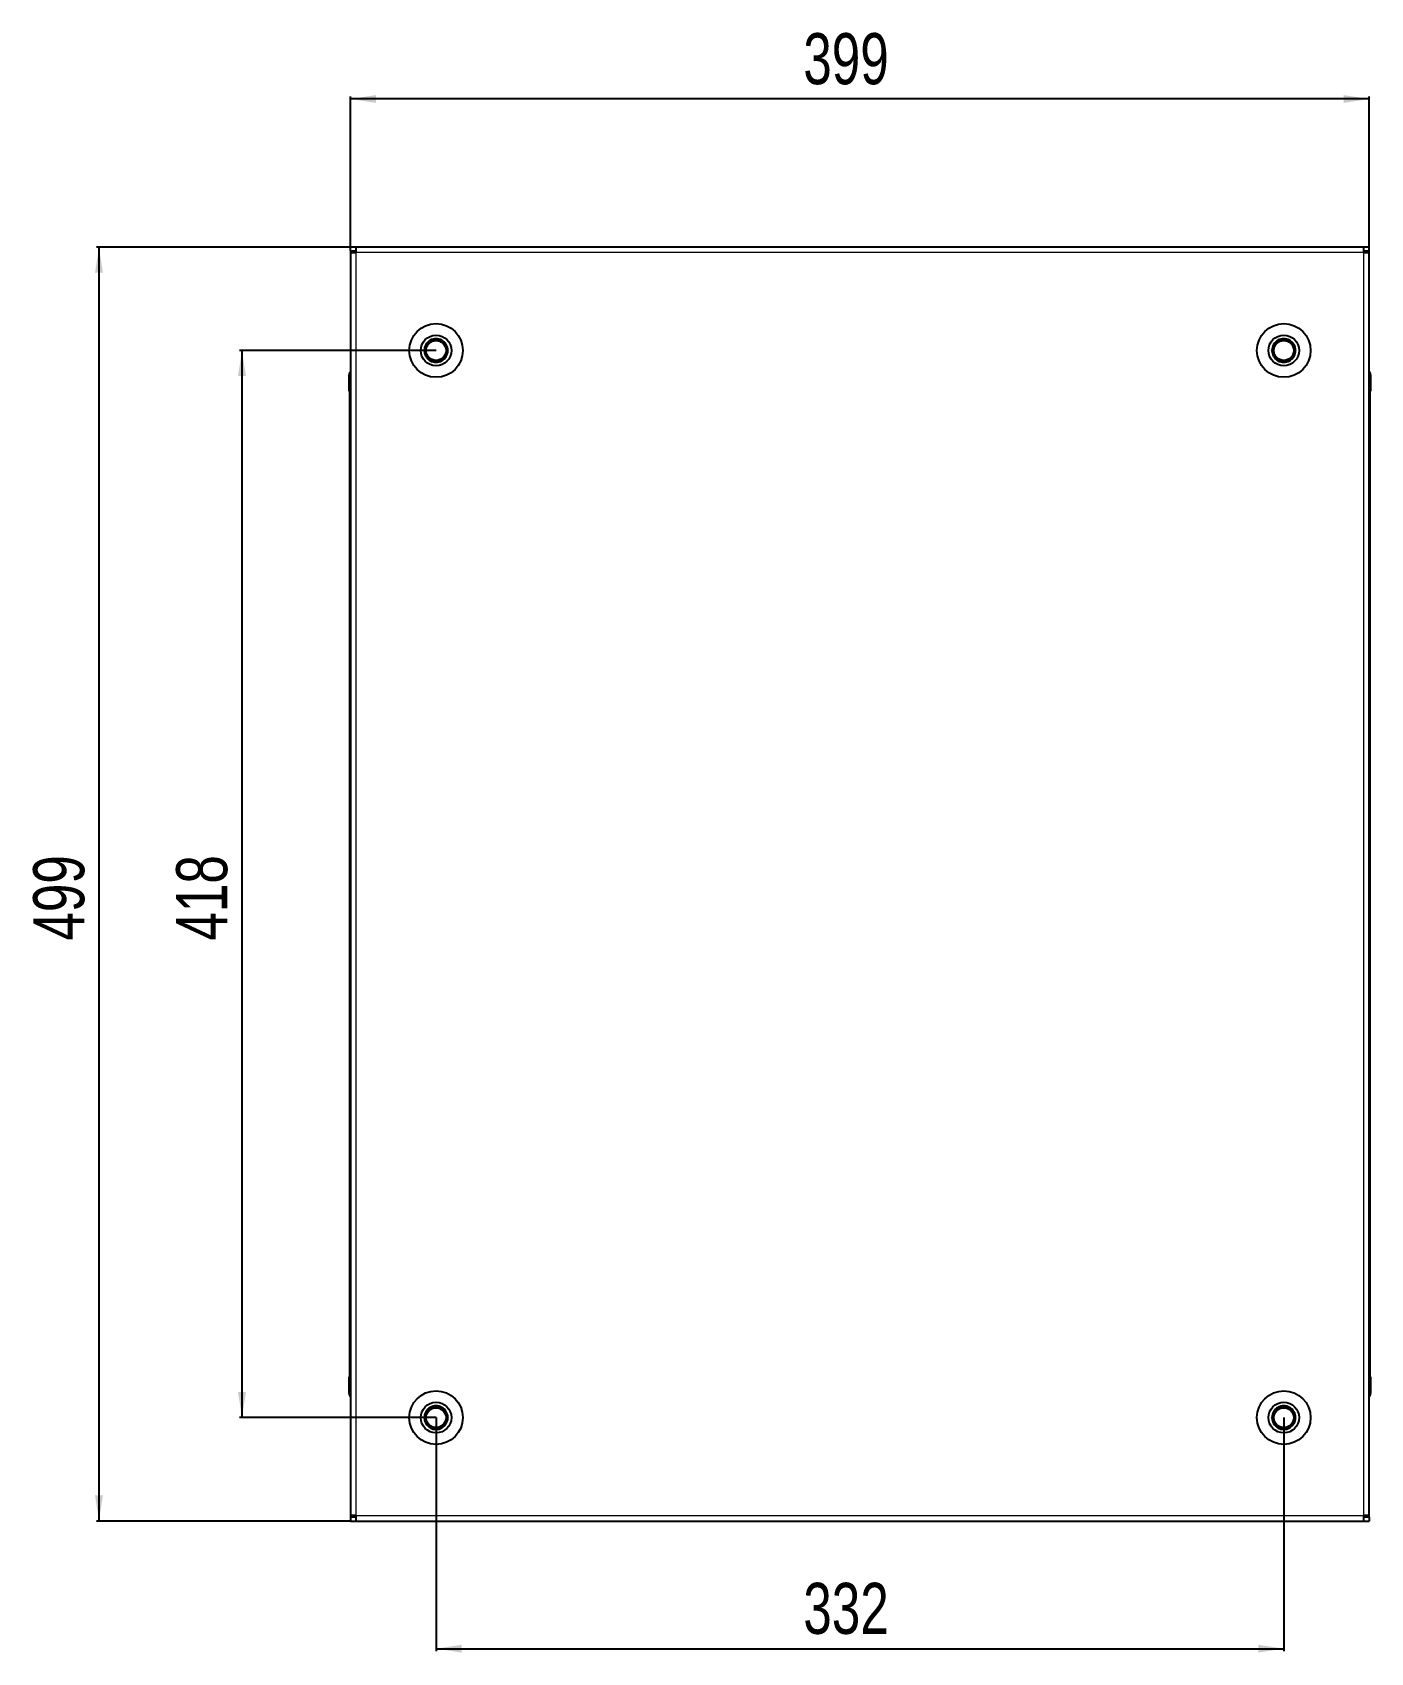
# Model space of a CAD drawing. Header units: millimetres. Extents: x 1021 to 2488, y 463 to 1544.
# Drawn here: x 1021 to 1545, y 842 to 1476 of the extents above; entities that cross this region are included whole.
import ezdxf

# ---------------------------------------------------------------- set-up
doc = ezdxf.new("R2010")
doc.units = ezdxf.units.MM
doc.layers.add('FORMAT', color=7, linetype='Continuous')
doc.styles.add('SLDTEXTSTYLE0', font='TXT', dxfattribs={"width": 0.75})
doc.dimstyles.new('SLDDIMSTYLE0', dxfattribs={"dimtxt": 20, "dimasz": 10, "dimexe": 0, "dimexo": 0.0625, "dimgap": 5, "dimtad": 2, "dimdec": 1, "dimrnd": 1e-09, "dimzin": 12, "dimdsep": 46, "dimtxsty": 'SLDTEXTSTYLE0', "dimsah": 1, "dimcen": 0.09, "dimadec": 0, "dimazin": 3, "dimtfac": 1, "dimtofl": 0, "dimtmove": 0, "dimatfit": 3, "dimfxl": 0, "dimfrac": 2, "dimtolj": 1, "dimtzin": 12, "dimarcsym": 0})

# ---------------------------------------------------------------- blocks, each defined once
blk = doc.blocks.new('_D')
at = {"layer": 'FORMAT'}
for p, q in [((1145.12, 1392.16), (1045.63, 1392.16)), ((1046.63, 893.16), (1046.63, 1392.16)), ((1145.12, 893.16), (1045.63, 893.16))]:
    blk.add_line(p, q, dxfattribs=at)
for points in [[(1046.63, 1392.16), (1045.09, 1382.16), (1048.17, 1382.16)], [(1046.63, 893.16), (1048.17, 903.16), (1045.09, 903.16)]]:
    blk.add_solid(points, dxfattribs=at)
at = {"layer": 'FORMAT', "insert": (1020.85, 1120.5), "char_height": 20, "attachment_point": 1, "rotation": 90, "style": 'SLDTEXTSTYLE0'}
blk.add_mtext('499', dxfattribs=at)
blk = doc.blocks.new('_D_1')
at = {"layer": 'FORMAT'}
for p, q in [((1145.13, 1392.17), (1145.13, 1451.16)), ((1544.13, 1450.16), (1145.13, 1450.16)), ((1544.13, 1392.17), (1544.13, 1451.16))]:
    blk.add_line(p, q, dxfattribs=at)
for points in [[(1145.13, 1450.16), (1155.13, 1448.63), (1155.13, 1451.7)], [(1544.13, 1450.16), (1534.13, 1451.7), (1534.13, 1448.63)]]:
    blk.add_solid(points, dxfattribs=at)
at = {"layer": 'FORMAT', "insert": (1322.46, 1475.95), "char_height": 20, "attachment_point": 1, "style": 'SLDTEXTSTYLE0'}
blk.add_mtext('399', dxfattribs=at)
blk = doc.blocks.new('_D_2')
at = {"layer": 'FORMAT'}
for p, q in [((1178.63, 933.65), (1178.63, 842.16)), ((1510.63, 933.65), (1510.63, 842.16)), ((1178.63, 843.16), (1510.63, 843.16))]:
    blk.add_line(p, q, dxfattribs=at)
for points in [[(1178.63, 843.16), (1188.63, 841.63), (1188.63, 844.7)], [(1510.63, 843.16), (1500.63, 844.7), (1500.63, 841.63)]]:
    blk.add_solid(points, dxfattribs=at)
at = {"layer": 'FORMAT', "insert": (1322.46, 868.95), "char_height": 20, "attachment_point": 1, "style": 'SLDTEXTSTYLE0'}
blk.add_mtext('332', dxfattribs=at)
blk = doc.blocks.new('_D_3')
at = {"layer": 'FORMAT'}
for p, q in [((1178.62, 1351.66), (1101.63, 1351.66)), ((1102.63, 1351.66), (1102.63, 933.66)), ((1178.62, 933.66), (1101.63, 933.66))]:
    blk.add_line(p, q, dxfattribs=at)
for points in [[(1102.63, 1351.66), (1101.09, 1341.66), (1104.17, 1341.66)], [(1102.63, 933.66), (1104.17, 943.66), (1101.09, 943.66)]]:
    blk.add_solid(points, dxfattribs=at)
at = {"layer": 'FORMAT', "insert": (1076.85, 1120.5), "char_height": 20, "attachment_point": 1, "rotation": 90, "style": 'SLDTEXTSTYLE0'}
blk.add_mtext('418', dxfattribs=at)

msp = doc.modelspace()

# ---------------------------------------------------------------- linework, layer by layer
at = {"color": 7, "linetype": 'Continuous', "lineweight": 25}
for p, q in [((1147.23, 1392.16), (1145.13, 1392.16)), ((1145.13, 1390.66), (1145.13, 1392.16)), ((1145.13, 1390.66), (1147.23, 1390.66)), ((1145.13, 1390.66), (1145.13, 1390.06)), ((1145.13, 1390.06), (1145.13, 895.26)), ((1145.13, 1390.06), (1147.23, 1390.06)), ((1147.23, 1392.16), (1147.23, 1390.06)), ((1542.03, 1392.16), (1147.23, 1392.16)), ((1542.03, 1390.06), (1542.03, 1392.16)), ((1544.13, 1392.16), (1542.03, 1392.16)), ((1542.03, 1390.66), (1544.13, 1390.66)), ((1542.03, 1390.06), (1544.13, 1390.06)), ((1544.13, 1390.66), (1544.13, 1392.16)), ((1544.13, 1390.06), (1544.13, 1390.66)), ((1544.13, 895.26), (1544.13, 1390.06)), ((1144.63, 1342.16), (1144.63, 1335.66)), ((1144.63, 1335.66), (1144.63, 1342.16)), ((1544.13, 1343.49), (1544.13, 1343.49)), ((1544.63, 1342.16), (1544.63, 1335.66)), ((1544.63, 1335.66), (1544.63, 1342.16)), ((1144.63, 1335.66), (1144.63, 1335.66)), ((1145.13, 1335.66), (1144.63, 1335.66)), ((1144.78, 1335.66), (1144.78, 949.66)), ((1544.13, 1335.66), (1544.63, 1335.66)), ((1544.48, 949.66), (1544.48, 1335.66)), ((1544.63, 1335.66), (1544.63, 1335.66)), ((1544.63, 1335.66), (1544.63, 1335.66)), ((1144.63, 949.66), (1144.63, 949.66)), ((1144.63, 943.16), (1144.63, 949.66)), ((1144.63, 949.66), (1144.63, 949.66)), ((1144.63, 949.66), (1144.63, 943.16)), ((1145.13, 949.66), (1144.63, 949.66)), ((1544.13, 949.66), (1544.63, 949.66)), ((1544.63, 949.66), (1544.63, 949.66)), ((1544.63, 943.16), (1544.63, 949.66)), ((1544.63, 949.66), (1544.63, 943.16)), ((1145.13, 941.84), (1145.13, 941.84)), ((1147.23, 895.26), (1145.13, 895.26)), ((1145.13, 895.26), (1145.13, 894.66)), ((1147.23, 895.26), (1147.23, 893.16)), ((1542.03, 893.16), (1542.03, 895.26)), ((1544.13, 895.26), (1542.03, 895.26)), ((1544.13, 894.66), (1544.13, 895.26)), ((1145.13, 894.66), (1145.13, 893.16)), ((1147.23, 894.66), (1145.13, 894.66)), ((1145.13, 893.16), (1147.23, 893.16)), ((1147.23, 893.16), (1542.03, 893.16)), ((1544.13, 894.66), (1542.03, 894.66)), ((1542.03, 893.16), (1544.13, 893.16)), ((1544.13, 894.66), (1544.13, 893.16))]:
    msp.add_line(p, q, dxfattribs=at)
at = {"color": 8, "linetype": 'Continuous', "lineweight": 18}
for p, q in [((1542.03, 1390.06), (1147.23, 1390.06)), ((1147.23, 1390.06), (1147.23, 895.26)), ((1542.03, 895.26), (1542.03, 1390.06)), ((1145.13, 1342.16), (1144.63, 1342.16)), ((1544.13, 1342.16), (1544.63, 1342.16)), ((1145.13, 943.16), (1144.63, 943.16)), ((1544.13, 943.16), (1544.63, 943.16)), ((1147.23, 895.26), (1542.03, 895.26))]:
    msp.add_line(p, q, dxfattribs=at)
at = {"color": 7, "linetype": 'Continuous', "lineweight": 25}
for centre, radius in [((1178.63, 1351.66), 10.5), ((1510.63, 1351.66), 10.5), ((1178.63, 1351.66), 6), ((1178.63, 1351.66), 3.9), ((1510.63, 1351.66), 6), ((1510.63, 1351.66), 3.9), ((1178.63, 933.66), 10.5), ((1178.63, 933.66), 6), ((1510.63, 933.66), 10.5), ((1510.63, 933.66), 6), ((1178.63, 933.66), 3.9), ((1510.63, 933.66), 3.9)]:
    msp.add_circle(centre, radius, dxfattribs=at)
for centre, radius, start, end in [((1178.63, 1351.66), 4.62, 120, 180), ((1178.63, 1351.66), 4.62, 60, 120), ((1178.63, 1351.66), 4.62, 0, 60), ((1510.63, 1351.66), 4.62, 120, 180), ((1510.63, 1351.66), 4.62, 60, 120), ((1510.63, 1351.66), 4.62, 0, 60), ((1178.63, 1351.66), 4.62, 180, 240), ((1178.63, 1351.66), 4.62, 240, 300), ((1178.63, 1351.66), 4.62, 300, 0), ((1510.63, 1351.66), 4.62, 180, 240), ((1510.63, 1351.66), 4.62, 240, 300), ((1510.63, 1351.66), 4.62, 300, 0), ((1146.63, 1342.16), 2, 138.57492, 180), ((1146.63, 1342.16), 2, 138.59038, 180), ((1542.63, 1342.16), 2, 33.78451, 41.40962), ((1542.63, 1342.16), 2, 0, 41.40962), ((1542.63, 1342.16), 2, 360, 19.56674), ((1146.63, 943.16), 2, 180, 221.39416), ((1542.63, 943.16), 2, 318.59038, 0), ((1178.63, 933.66), 4.62, 120, 180), ((1178.63, 933.66), 4.62, 180, 240), ((1178.63, 933.66), 4.62, 60, 120), ((1178.63, 933.66), 4.62, 360, 60), ((1178.63, 933.66), 4.62, 300, 360), ((1510.63, 933.66), 4.62, 120, 180), ((1510.63, 933.66), 4.62, 180, 240), ((1510.63, 933.66), 4.62, 60, 120), ((1510.63, 933.66), 4.62, 360, 60), ((1510.63, 933.66), 4.62, 300, 360), ((1178.63, 933.66), 4.62, 240, 300), ((1510.63, 933.66), 4.62, 240, 300)]:
    msp.add_arc(centre, radius, start, end, dxfattribs=at)
for points, knots in [([(1174.01, 1351.66), (1174.34, 1352.24), (1174.91, 1353.22), (1175.73, 1354.64), (1176.14, 1355.35), (1176.32, 1355.66)], [0, 0, 0, 0, 0.439131, 0.751378, 1, 1, 1, 1]), ([(1176.32, 1355.66), (1176.52, 1355.66), (1177.22, 1355.66), (1178.53, 1355.66), (1179.92, 1355.66), (1180.67, 1355.66), (1180.94, 1355.66)], [0, 0, 0, 0, 0.139329, 0.48527, 0.816356, 1, 1, 1, 1]), ([(1180.94, 1355.66), (1181.27, 1355.09), (1181.83, 1354.11), (1182.66, 1352.69), (1183.07, 1351.98), (1183.25, 1351.66)], [0, 0, 0, 0, 0.439131, 0.751378, 1, 1, 1, 1]), ([(1506.01, 1351.66), (1506.34, 1352.24), (1506.91, 1353.22), (1507.73, 1354.64), (1508.14, 1355.35), (1508.32, 1355.66)], [0, 0, 0, 0, 0.439131, 0.751378, 1, 1, 1, 1]), ([(1508.32, 1355.66), (1508.52, 1355.66), (1509.22, 1355.66), (1510.53, 1355.66), (1511.92, 1355.66), (1512.67, 1355.66), (1512.94, 1355.66)], [0, 0, 0, 0, 0.139329, 0.48527, 0.816356, 1, 1, 1, 1]), ([(1512.94, 1355.66), (1513.27, 1355.09), (1513.83, 1354.11), (1514.66, 1352.69), (1515.07, 1351.98), (1515.25, 1351.66)], [0, 0, 0, 0, 0.439131, 0.751378, 1, 1, 1, 1]), ([(1176.32, 1347.66), (1175.99, 1348.24), (1175.42, 1349.22), (1174.6, 1350.64), (1174.19, 1351.35), (1174.01, 1351.66)], [0, 0, 0, 0, 0.439131, 0.751378, 1, 1, 1, 1]), ([(1180.94, 1347.66), (1180.67, 1347.66), (1179.92, 1347.66), (1178.53, 1347.66), (1177.22, 1347.66), (1176.52, 1347.66), (1176.32, 1347.66)], [0, 0, 0, 0, 0.183644, 0.51473, 0.860671, 1, 1, 1, 1]), ([(1183.25, 1351.66), (1182.92, 1351.09), (1182.35, 1350.11), (1181.53, 1348.69), (1181.12, 1347.98), (1180.94, 1347.66)], [0, 0, 0, 0, 0.439131, 0.751378, 1, 1, 1, 1]), ([(1508.32, 1347.66), (1507.99, 1348.24), (1507.42, 1349.22), (1506.6, 1350.64), (1506.19, 1351.35), (1506.01, 1351.66)], [0, 0, 0, 0, 0.439131, 0.751378, 1, 1, 1, 1]), ([(1512.94, 1347.66), (1512.67, 1347.66), (1511.92, 1347.66), (1510.53, 1347.66), (1509.22, 1347.66), (1508.52, 1347.66), (1508.32, 1347.66)], [0, 0, 0, 0, 0.183644, 0.51473, 0.860671, 1, 1, 1, 1]), ([(1515.25, 1351.66), (1514.92, 1351.09), (1514.35, 1350.11), (1513.53, 1348.69), (1513.12, 1347.98), (1512.94, 1347.66)], [0, 0, 0, 0, 0.439131, 0.751378, 1, 1, 1, 1]), ([(1174.01, 933.66), (1174.34, 934.24), (1174.91, 935.22), (1175.73, 936.64), (1176.14, 937.35), (1176.32, 937.66)], [0, 0, 0, 0, 0.439131, 0.751378, 1, 1, 1, 1]), ([(1176.32, 929.66), (1175.99, 930.24), (1175.42, 931.22), (1174.6, 932.64), (1174.19, 933.35), (1174.01, 933.66)], [0, 0, 0, 0, 0.439131, 0.751378, 1, 1, 1, 1]), ([(1176.32, 937.66), (1176.52, 937.66), (1177.22, 937.66), (1178.53, 937.66), (1179.92, 937.66), (1180.67, 937.66), (1180.94, 937.66)], [0, 0, 0, 0, 0.139329, 0.48527, 0.816356, 1, 1, 1, 1]), ([(1180.94, 937.66), (1181.27, 937.09), (1181.83, 936.11), (1182.66, 934.69), (1183.07, 933.98), (1183.25, 933.66)], [0, 0, 0, 0, 0.439131, 0.751378, 1, 1, 1, 1]), ([(1183.25, 933.66), (1182.92, 933.09), (1182.35, 932.11), (1181.53, 930.69), (1181.12, 929.98), (1180.94, 929.66)], [0, 0, 0, 0, 0.439131, 0.751378, 1, 1, 1, 1]), ([(1506.01, 933.66), (1506.34, 934.24), (1506.91, 935.22), (1507.73, 936.64), (1508.14, 937.35), (1508.32, 937.66)], [0, 0, 0, 0, 0.439131, 0.751378, 1, 1, 1, 1]), ([(1508.32, 929.66), (1507.99, 930.24), (1507.42, 931.22), (1506.6, 932.64), (1506.19, 933.35), (1506.01, 933.66)], [0, 0, 0, 0, 0.439131, 0.751378, 1, 1, 1, 1]), ([(1508.32, 937.66), (1508.52, 937.66), (1509.22, 937.66), (1510.53, 937.66), (1511.92, 937.66), (1512.67, 937.66), (1512.94, 937.66)], [0, 0, 0, 0, 0.139329, 0.48527, 0.816356, 1, 1, 1, 1]), ([(1512.94, 937.66), (1513.27, 937.09), (1513.83, 936.11), (1514.66, 934.69), (1515.07, 933.98), (1515.25, 933.66)], [0, 0, 0, 0, 0.439131, 0.751378, 1, 1, 1, 1]), ([(1515.25, 933.66), (1514.92, 933.09), (1514.35, 932.11), (1513.53, 930.69), (1513.12, 929.98), (1512.94, 929.66)], [0, 0, 0, 0, 0.439131, 0.751378, 1, 1, 1, 1]), ([(1180.94, 929.66), (1180.67, 929.66), (1179.92, 929.66), (1178.53, 929.66), (1177.22, 929.66), (1176.52, 929.66), (1176.32, 929.66)], [0, 0, 0, 0, 0.183644, 0.51473, 0.860671, 1, 1, 1, 1]), ([(1512.94, 929.66), (1512.67, 929.66), (1511.92, 929.66), (1510.53, 929.66), (1509.22, 929.66), (1508.52, 929.66), (1508.32, 929.66)], [0, 0, 0, 0, 0.183644, 0.51473, 0.860671, 1, 1, 1, 1])]:
    msp.add_open_spline(points, degree=3, knots=knots, dxfattribs=at)

# ---------------------------------------------------------------- dimensions: what is measured, and where the dimension line sits
at = {"layer": 'FORMAT'}
dim = msp.add_linear_dim(base=(1145.13, 1450.16), p1=(1544.13, 1392.16), p2=(1145.13, 1392.16), dimstyle='SLDDIMSTYLE0', dxfattribs=at)
dim.commit()
dim.dimension.update_dxf_attribs({"geometry": '_D_1', "text_midpoint": (1344.63, 1450.16), "dimtype": 160})
for base, p1, p2, angle, picture, middle in [((1046.63, 1392.16), (1145.13, 893.16), (1145.13, 1392.16), 90, '_D', (1046.63, 1142.66)), ((1102.63, 933.66), (1178.63, 1351.66), (1178.63, 933.66), 90, '_D_3', (1102.63, 1142.66)), ((1510.63, 843.16), (1178.63, 933.66), (1510.63, 933.66), 0, '_D_2', (1344.63, 843.16))]:
    dim = msp.add_linear_dim(base=base, p1=p1, p2=p2, angle=angle, dimstyle='SLDDIMSTYLE0', dxfattribs=at)
    dim.commit()
    dim.dimension.update_dxf_attribs({"geometry": picture, "text_midpoint": middle, "dimtype": 160})

doc.saveas('drawing.dxf')
